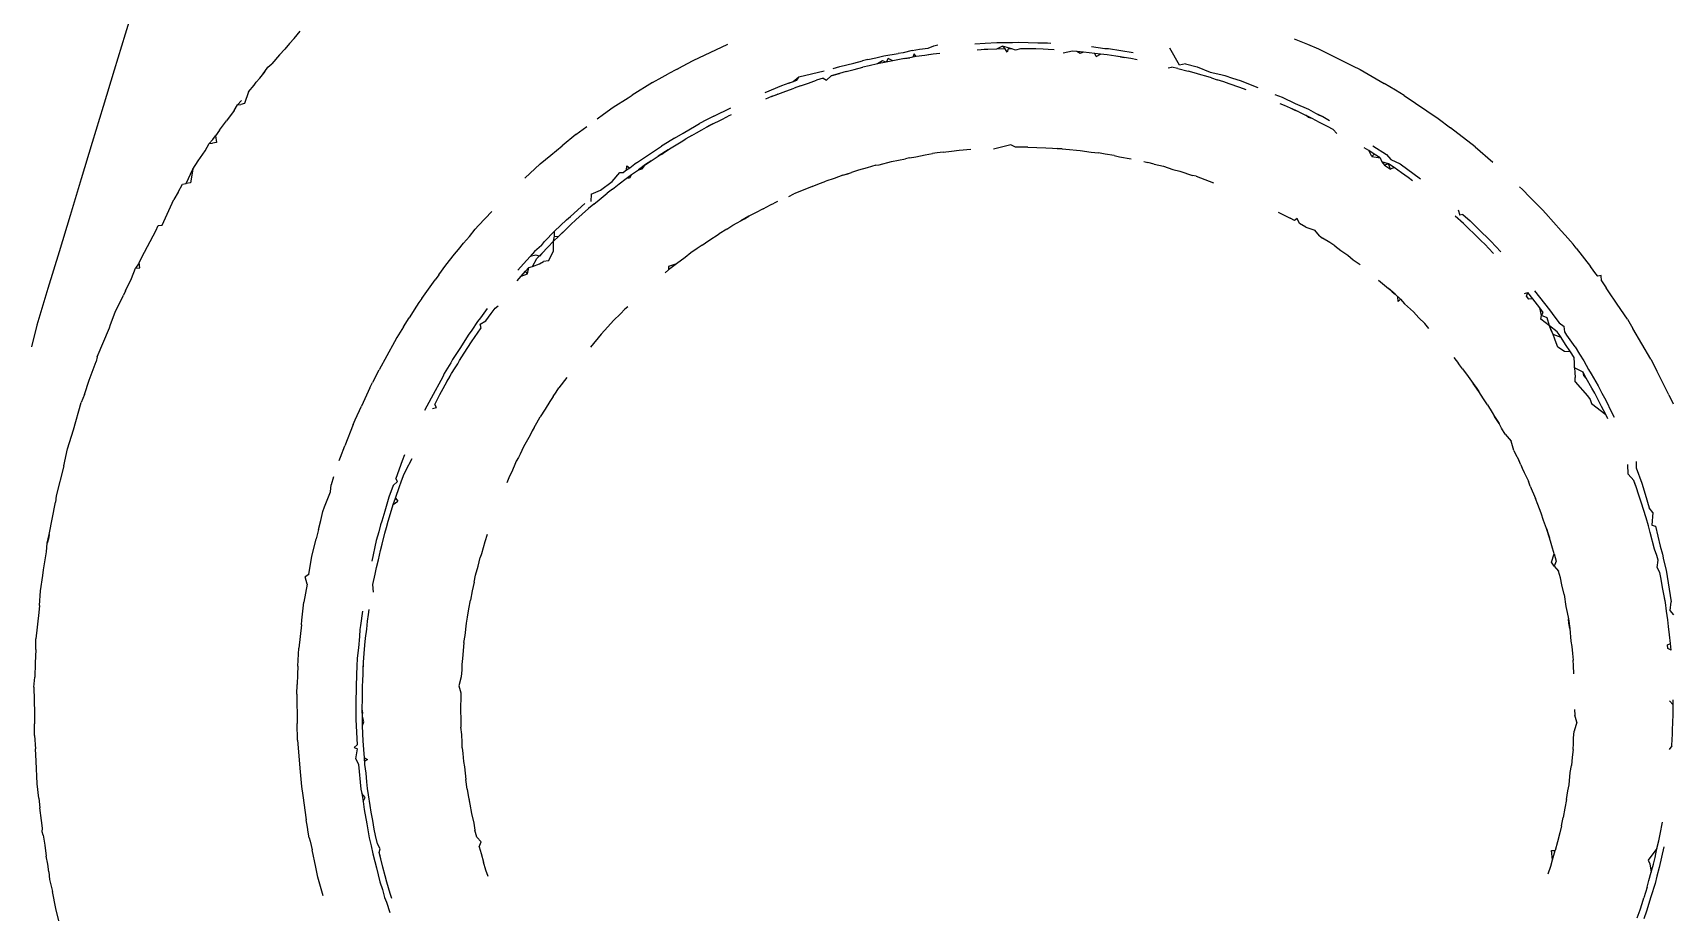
# Model space of a CAD drawing. Header units: millimetres. Extents: x -2916 to 2490, y 92 to 4100.
# Drawn here: x 40.41 to 52.92, y 1760.26 to 1766.97 of the extents above; entities that cross this region are included whole.
import ezdxf

# ---------------------------------------------------------------- set-up
doc = ezdxf.new("R2010")
doc.units = ezdxf.units.MM

msp = doc.modelspace()

# ---------------------------------------------------------------- linework, layer by layer
for p, q in [((41.194, 1767.236), (41.11, 1766.962)), ((41.11, 1766.962), (41.027, 1766.687)), ((42.363, 1766.891), (42.327, 1766.849)), ((42.363, 1766.891), (42.4, 1766.93)), ((42.4, 1766.93), (42.444, 1766.986)), ((47.592, 1766.888), (47.669, 1766.893)), ((47.669, 1766.893), (47.758, 1766.898)), ((47.758, 1766.898), (47.799, 1766.9)), ((47.799, 1766.9), (47.877, 1766.899)), ((47.877, 1766.899), (47.924, 1766.901)), ((47.924, 1766.901), (48.071, 1766.897)), ((48.071, 1766.897), (48.144, 1766.896)), ((48.144, 1766.896), (48.171, 1766.894)), ((50.026, 1766.928), (50.129, 1766.885)), ((42.286, 1766.805), (42.229, 1766.737)), ((42.286, 1766.805), (42.327, 1766.849)), ((45.36, 1766.718), (45.441, 1766.762)), ((45.441, 1766.762), (45.707, 1766.886)), ((46.775, 1766.77), (46.734, 1766.76)), ((46.775, 1766.77), (46.836, 1766.782)), ((46.836, 1766.782), (46.896, 1766.797)), ((46.896, 1766.797), (47.005, 1766.816)), ((46.929, 1766.776), (46.914, 1766.75)), ((46.965, 1766.76), (46.929, 1766.776)), ((47.028, 1766.771), (46.965, 1766.76)), ((47.043, 1766.819), (47.005, 1766.816)), ((47.094, 1766.783), (47.028, 1766.771)), ((47.055, 1766.776), (47.028, 1766.771)), ((47.113, 1766.837), (47.043, 1766.819)), ((47.055, 1766.776), (47.094, 1766.783)), ((47.144, 1766.791), (47.094, 1766.783)), ((47.119, 1766.787), (47.094, 1766.783)), ((47.113, 1766.837), (47.168, 1766.848)), ((47.129, 1766.812), (47.119, 1766.787)), ((47.144, 1766.791), (47.129, 1766.812)), ((47.21, 1766.8), (47.144, 1766.791)), ((47.168, 1766.848), (47.236, 1766.855)), ((47.274, 1766.81), (47.21, 1766.8)), ((47.238, 1766.804), (47.21, 1766.8)), ((47.236, 1766.855), (47.279, 1766.874)), ((47.274, 1766.81), (47.238, 1766.804)), ((47.325, 1766.816), (47.274, 1766.81)), ((47.279, 1766.874), (47.308, 1766.881)), ((47.638, 1766.844), (47.609, 1766.841)), ((47.689, 1766.846), (47.638, 1766.844)), ((47.663, 1766.845), (47.638, 1766.844)), ((47.689, 1766.846), (47.663, 1766.845)), ((47.755, 1766.848), (47.689, 1766.846)), ((47.803, 1766.871), (47.755, 1766.848)), ((47.821, 1766.851), (47.755, 1766.848)), ((47.872, 1766.851), (47.803, 1766.871)), ((47.803, 1766.871), (47.821, 1766.851)), ((47.838, 1766.825), (47.821, 1766.851)), ((47.846, 1766.851), (47.838, 1766.825)), ((47.872, 1766.851), (47.846, 1766.851)), ((47.901, 1766.841), (47.872, 1766.851)), ((47.938, 1766.851), (47.901, 1766.841)), ((48.003, 1766.851), (47.938, 1766.851)), ((48.055, 1766.85), (48.003, 1766.851)), ((48.111, 1766.847), (48.055, 1766.85)), ((48.149, 1766.845), (48.111, 1766.847)), ((48.195, 1766.843), (48.149, 1766.845)), ((48.335, 1766.833), (48.265, 1766.817)), ((48.368, 1766.831), (48.335, 1766.833)), ((48.419, 1766.826), (48.368, 1766.831)), ((48.395, 1766.816), (48.368, 1766.831)), ((48.419, 1766.826), (48.395, 1766.816)), ((48.505, 1766.816), (48.419, 1766.826)), ((48.48, 1766.867), (48.582, 1766.853)), ((48.516, 1766.792), (48.505, 1766.816)), ((48.549, 1766.811), (48.505, 1766.816)), ((48.516, 1766.792), (48.549, 1766.811)), ((48.6, 1766.805), (48.549, 1766.811)), ((48.582, 1766.853), (48.611, 1766.854)), ((48.666, 1766.794), (48.6, 1766.805)), ((48.611, 1766.854), (48.799, 1766.823)), ((48.702, 1766.79), (48.666, 1766.794)), ((48.73, 1766.785), (48.666, 1766.794)), ((48.702, 1766.79), (48.73, 1766.785)), ((48.781, 1766.776), (48.73, 1766.785)), ((48.828, 1766.767), (48.781, 1766.776)), ((49.152, 1766.725), (49.078, 1766.855)), ((50.129, 1766.885), (50.213, 1766.85)), ((50.213, 1766.85), (50.247, 1766.833)), ((50.247, 1766.833), (50.471, 1766.721)), ((41.027, 1766.687), (40.943, 1766.411)), ((42.136, 1766.627), (42.177, 1766.677)), ((42.136, 1766.627), (42.156, 1766.652)), ((42.156, 1766.652), (42.199, 1766.711)), ((42.199, 1766.711), (42.229, 1766.737)), ((45.207, 1766.635), (45.252, 1766.659)), ((45.32, 1766.696), (45.252, 1766.659)), ((45.32, 1766.696), (45.36, 1766.718)), ((46.442, 1766.679), (46.247, 1766.634)), ((46.46, 1766.611), (46.496, 1766.644)), ((46.559, 1766.663), (46.496, 1766.644)), ((46.496, 1766.644), (46.52, 1766.651)), ((46.511, 1766.7), (46.561, 1766.716)), ((46.52, 1766.651), (46.559, 1766.663)), ((46.609, 1766.677), (46.559, 1766.663)), ((46.561, 1766.716), (46.669, 1766.742)), ((46.609, 1766.677), (46.671, 1766.693)), ((46.669, 1766.742), (46.734, 1766.76)), ((46.671, 1766.693), (46.736, 1766.71)), ((46.786, 1766.722), (46.736, 1766.71)), ((46.848, 1766.735), (46.786, 1766.722)), ((46.886, 1766.759), (46.848, 1766.735)), ((46.914, 1766.75), (46.848, 1766.735)), ((46.914, 1766.75), (46.886, 1766.759)), ((46.965, 1766.76), (46.914, 1766.75)), ((49.065, 1766.705), (49.092, 1766.711)), ((49.138, 1766.7), (49.092, 1766.711)), ((49.138, 1766.7), (49.217, 1766.679)), ((49.197, 1766.736), (49.152, 1766.725)), ((49.197, 1766.736), (49.286, 1766.713)), ((49.265, 1766.667), (49.217, 1766.679)), ((49.289, 1766.659), (49.265, 1766.667)), ((49.314, 1766.652), (49.265, 1766.667)), ((49.286, 1766.713), (49.386, 1766.673)), ((49.314, 1766.652), (49.289, 1766.659)), ((49.352, 1766.641), (49.314, 1766.652)), ((49.397, 1766.628), (49.352, 1766.641)), ((49.386, 1766.673), (49.467, 1766.655)), ((49.467, 1766.655), (49.497, 1766.648)), ((49.497, 1766.648), (49.556, 1766.627)), ((50.471, 1766.721), (50.529, 1766.692)), ((50.529, 1766.692), (50.713, 1766.585)), ((42.051, 1766.522), (42.021, 1766.433)), ((42.051, 1766.522), (42.094, 1766.574)), ((42.094, 1766.574), (42.109, 1766.596)), ((42.109, 1766.596), (42.136, 1766.627)), ((45.132, 1766.594), (44.977, 1766.496)), ((45.132, 1766.594), (45.207, 1766.635)), ((46.115, 1766.569), (45.989, 1766.516)), ((46.089, 1766.505), (46.149, 1766.527)), ((46.172, 1766.588), (46.115, 1766.569)), ((46.149, 1766.527), (46.212, 1766.551)), ((46.172, 1766.588), (46.232, 1766.612)), ((46.206, 1766.599), (46.172, 1766.588)), ((46.247, 1766.634), (46.206, 1766.599)), ((46.26, 1766.569), (46.212, 1766.551)), ((46.232, 1766.612), (46.247, 1766.634)), ((46.26, 1766.569), (46.321, 1766.589)), ((46.321, 1766.589), (46.384, 1766.611)), ((46.433, 1766.626), (46.384, 1766.611)), ((46.433, 1766.626), (46.46, 1766.611)), ((49.397, 1766.628), (49.44, 1766.614)), ((49.489, 1766.598), (49.44, 1766.614)), ((49.532, 1766.583), (49.489, 1766.598)), ((49.613, 1766.555), (49.532, 1766.583)), ((49.556, 1766.627), (49.615, 1766.608)), ((49.661, 1766.538), (49.613, 1766.555)), ((49.615, 1766.608), (49.75, 1766.555)), ((50.799, 1766.535), (50.713, 1766.585)), ((50.833, 1766.515), (50.799, 1766.535)), ((50.865, 1766.494), (50.833, 1766.515)), ((40.943, 1766.411), (40.859, 1766.135)), ((41.94, 1766.381), (41.967, 1766.424)), ((41.967, 1766.424), (41.998, 1766.457)), ((41.967, 1766.424), (41.993, 1766.427)), ((42.021, 1766.433), (41.993, 1766.427)), ((44.759, 1766.351), (44.833, 1766.405)), ((44.833, 1766.405), (44.947, 1766.477)), ((44.947, 1766.477), (44.977, 1766.496)), ((45.6, 1766.338), (45.729, 1766.4)), ((46.041, 1766.486), (45.994, 1766.466)), ((46.041, 1766.486), (46.089, 1766.505)), ((46.065, 1766.495), (46.041, 1766.486)), ((46.089, 1766.505), (46.065, 1766.495)), ((49.879, 1766.503), (49.935, 1766.481)), ((49.952, 1766.419), (49.92, 1766.432)), ((49.935, 1766.481), (50.035, 1766.434)), ((49.998, 1766.398), (49.952, 1766.419)), ((50.033, 1766.381), (49.998, 1766.398)), ((50.061, 1766.369), (49.998, 1766.398)), ((50.035, 1766.434), (50.135, 1766.389)), ((50.135, 1766.389), (50.19, 1766.359)), ((50.865, 1766.494), (51.126, 1766.319)), ((41.828, 1766.229), (41.882, 1766.301)), ((41.94, 1766.381), (41.882, 1766.301)), ((44.711, 1766.317), (44.759, 1766.351)), ((45.367, 1766.207), (45.466, 1766.266)), ((45.466, 1766.266), (45.49, 1766.28)), ((45.545, 1766.308), (45.49, 1766.28)), ((45.6, 1766.338), (45.545, 1766.308)), ((45.545, 1766.253), (45.591, 1766.277)), ((45.568, 1766.265), (45.545, 1766.253)), ((45.591, 1766.277), (45.568, 1766.265)), ((45.591, 1766.277), (45.65, 1766.307)), ((45.65, 1766.307), (45.708, 1766.337)), ((45.732, 1766.348), (45.708, 1766.337)), ((50.061, 1766.369), (50.033, 1766.381)), ((50.061, 1766.369), (50.117, 1766.342)), ((50.137, 1766.326), (50.117, 1766.342)), ((50.163, 1766.319), (50.117, 1766.342)), ((50.163, 1766.319), (50.137, 1766.326)), ((50.221, 1766.289), (50.163, 1766.319)), ((50.19, 1766.359), (50.218, 1766.345)), ((50.19, 1766.359), (50.246, 1766.333)), ((50.218, 1766.345), (50.246, 1766.333)), ((50.28, 1766.259), (50.221, 1766.289)), ((50.246, 1766.333), (50.296, 1766.303)), ((51.126, 1766.319), (51.218, 1766.248)), ((41.75, 1766.127), (41.778, 1766.159)), ((41.778, 1766.159), (41.799, 1766.187)), ((41.828, 1766.229), (41.799, 1766.187)), ((41.799, 1766.187), (41.807, 1766.136)), ((44.548, 1766.198), (44.442, 1766.11)), ((44.548, 1766.198), (44.631, 1766.259)), ((45.299, 1766.169), (45.247, 1766.136)), ((45.299, 1766.169), (45.367, 1766.207)), ((45.312, 1766.118), (45.351, 1766.141)), ((45.351, 1766.141), (45.386, 1766.163)), ((45.431, 1766.189), (45.386, 1766.163)), ((45.431, 1766.189), (45.468, 1766.209)), ((45.468, 1766.209), (45.508, 1766.232)), ((45.508, 1766.232), (45.545, 1766.253)), ((50.325, 1766.234), (50.28, 1766.259)), ((50.351, 1766.205), (50.325, 1766.234)), ((51.406, 1766.104), (51.218, 1766.248)), ((40.859, 1766.135), (40.775, 1765.858)), ((41.667, 1765.996), (41.72, 1766.072)), ((41.72, 1766.072), (41.75, 1766.127)), ((41.75, 1766.127), (41.777, 1766.13)), ((41.807, 1766.136), (41.777, 1766.13)), ((44.276, 1765.973), (44.357, 1766.04)), ((44.357, 1766.04), (44.442, 1766.11)), ((45.01, 1765.981), (45.125, 1766.056)), ((45.121, 1765.996), (45.176, 1766.031)), ((45.125, 1766.056), (45.201, 1766.108)), ((45.231, 1766.068), (45.176, 1766.031)), ((45.176, 1766.031), (45.202, 1766.048)), ((45.247, 1766.136), (45.201, 1766.108)), ((45.202, 1766.048), (45.231, 1766.068)), ((45.231, 1766.068), (45.274, 1766.095)), ((45.252, 1766.081), (45.231, 1766.068)), ((45.252, 1766.081), (45.274, 1766.095)), ((45.274, 1766.095), (45.312, 1766.118)), ((46.956, 1765.991), (47.063, 1766.012)), ((47.092, 1766.02), (47.063, 1766.012)), ((47.092, 1766.02), (47.14, 1766.027)), ((47.14, 1766.027), (47.212, 1766.043)), ((47.212, 1766.043), (47.268, 1766.051)), ((47.303, 1766.056), (47.268, 1766.051)), ((47.35, 1766.063), (47.303, 1766.056)), ((47.35, 1766.063), (47.414, 1766.07)), ((47.414, 1766.07), (47.472, 1766.078)), ((47.472, 1766.078), (47.559, 1766.085)), ((47.866, 1766.117), (47.733, 1766.086)), ((47.901, 1766.101), (47.866, 1766.117)), ((47.949, 1766.1), (47.901, 1766.101)), ((47.994, 1766.101), (47.949, 1766.1)), ((47.994, 1766.101), (48.133, 1766.096)), ((48.133, 1766.096), (48.182, 1766.092)), ((48.182, 1766.092), (48.256, 1766.088)), ((48.182, 1766.092), (48.219, 1766.091)), ((48.256, 1766.088), (48.219, 1766.091)), ((48.256, 1766.088), (48.285, 1766.084)), ((48.285, 1766.084), (48.394, 1766.075)), ((48.394, 1766.075), (48.477, 1766.063)), ((48.477, 1766.063), (48.535, 1766.056)), ((48.584, 1766.047), (48.535, 1766.056)), ((48.653, 1766.037), (48.584, 1766.047)), ((48.653, 1766.037), (48.695, 1766.027)), ((48.695, 1766.027), (48.782, 1766.011)), ((50.595, 1766.074), (50.56, 1766.095)), ((50.638, 1766.047), (50.595, 1766.074)), ((50.62, 1766.029), (50.595, 1766.074)), ((50.638, 1766.047), (50.62, 1766.029)), ((50.62, 1766.029), (50.682, 1766.018)), ((50.626, 1766.111), (50.732, 1766.044)), ((50.682, 1766.018), (50.638, 1766.047)), ((50.682, 1766.018), (50.696, 1765.988)), ((50.732, 1766.044), (50.763, 1766.006)), ((51.406, 1766.104), (51.541, 1765.986)), ((41.576, 1765.822), (41.625, 1765.932)), ((41.625, 1765.932), (41.608, 1765.829)), ((41.625, 1765.932), (41.667, 1765.996)), ((44.159, 1765.863), (44.276, 1765.973)), ((44.824, 1765.839), (44.883, 1765.908)), ((44.883, 1765.908), (44.91, 1765.908)), ((44.935, 1765.925), (44.91, 1765.908)), ((44.93, 1765.861), (44.971, 1765.891)), ((44.935, 1765.925), (44.936, 1765.957)), ((44.958, 1765.941), (44.935, 1765.925)), ((44.936, 1765.957), (44.958, 1765.941)), ((44.971, 1765.891), (44.957, 1765.864)), ((45.01, 1765.981), (44.958, 1765.941)), ((44.971, 1765.891), (45.024, 1765.928)), ((45.078, 1765.967), (45.024, 1765.928)), ((45.024, 1765.928), (45.053, 1765.934)), ((45.053, 1765.934), (45.078, 1765.967)), ((45.078, 1765.967), (45.121, 1765.996)), ((45.1, 1765.981), (45.078, 1765.967)), ((45.121, 1765.996), (45.1, 1765.981)), ((46.585, 1765.887), (46.517, 1765.862)), ((46.585, 1765.887), (46.649, 1765.908)), ((46.585, 1765.887), (46.622, 1765.898)), ((46.622, 1765.898), (46.649, 1765.908)), ((46.703, 1765.924), (46.649, 1765.908)), ((46.77, 1765.942), (46.703, 1765.924)), ((46.836, 1765.962), (46.77, 1765.942)), ((46.836, 1765.962), (46.862, 1765.966)), ((46.862, 1765.966), (46.956, 1765.991)), ((48.88, 1765.99), (48.91, 1765.984)), ((48.959, 1765.971), (48.91, 1765.984)), ((48.959, 1765.971), (49.029, 1765.954)), ((49.029, 1765.954), (49.102, 1765.931)), ((49.102, 1765.931), (49.154, 1765.918)), ((49.154, 1765.918), (49.25, 1765.884)), ((50.696, 1765.988), (50.715, 1765.962)), ((50.747, 1765.974), (50.696, 1765.988)), ((50.747, 1765.974), (50.715, 1765.962)), ((50.715, 1765.962), (50.761, 1765.933)), ((50.761, 1765.933), (50.747, 1765.974)), ((50.79, 1765.944), (50.747, 1765.974)), ((50.79, 1765.944), (50.761, 1765.933)), ((50.763, 1766.006), (50.835, 1765.974)), ((50.844, 1765.905), (50.79, 1765.944)), ((50.835, 1765.974), (50.991, 1765.858)), ((50.896, 1765.868), (50.844, 1765.905)), ((40.775, 1765.858), (40.69, 1765.58)), ((41.514, 1765.756), (41.548, 1765.819)), ((41.548, 1765.819), (41.576, 1765.822)), ((41.608, 1765.829), (41.576, 1765.822)), ((44.665, 1765.741), (44.735, 1765.773)), ((44.735, 1765.773), (44.824, 1765.839)), ((44.826, 1765.781), (44.786, 1765.749)), ((44.826, 1765.781), (44.878, 1765.82)), ((44.878, 1765.82), (44.93, 1765.861)), ((44.957, 1765.864), (44.93, 1765.861)), ((46.295, 1765.777), (46.211, 1765.744)), ((46.349, 1765.801), (46.295, 1765.777)), ((46.349, 1765.801), (46.394, 1765.817)), ((46.394, 1765.817), (46.454, 1765.842)), ((46.517, 1765.862), (46.454, 1765.842)), ((49.279, 1765.878), (49.25, 1765.884)), ((49.279, 1765.878), (49.412, 1765.829)), ((50.928, 1765.843), (50.896, 1765.868)), ((51.745, 1765.798), (51.767, 1765.777)), ((51.767, 1765.777), (51.823, 1765.72)), ((41.391, 1765.505), (41.48, 1765.7)), ((41.514, 1765.756), (41.48, 1765.7)), ((44.506, 1765.571), (44.616, 1765.671)), ((44.684, 1765.665), (44.645, 1765.632)), ((44.665, 1765.741), (44.661, 1765.685)), ((44.684, 1765.665), (44.725, 1765.699)), ((44.725, 1765.699), (44.786, 1765.749)), ((45.975, 1765.631), (46.033, 1765.66)), ((46.033, 1765.66), (46.059, 1765.673)), ((46.086, 1765.685), (46.059, 1765.673)), ((46.173, 1765.724), (46.211, 1765.744)), ((51.823, 1765.72), (51.921, 1765.623)), ((40.69, 1765.58), (40.605, 1765.302)), ((43.805, 1765.502), (43.907, 1765.61)), ((44.475, 1765.546), (44.431, 1765.502)), ((44.475, 1765.546), (44.506, 1765.571)), ((44.547, 1765.545), (44.509, 1765.51)), ((44.547, 1765.545), (44.596, 1765.588)), ((44.596, 1765.588), (44.645, 1765.632)), ((45.746, 1765.505), (45.778, 1765.524)), ((45.778, 1765.524), (45.807, 1765.538)), ((45.867, 1765.574), (45.807, 1765.538)), ((45.807, 1765.538), (45.835, 1765.554)), ((45.835, 1765.554), (45.867, 1765.574)), ((45.918, 1765.6), (45.867, 1765.574)), ((45.975, 1765.631), (45.918, 1765.6)), ((49.904, 1765.605), (49.996, 1765.559)), ((50.028, 1765.54), (49.996, 1765.559)), ((50.049, 1765.555), (50.028, 1765.54)), ((50.066, 1765.517), (50.049, 1765.555)), ((50.116, 1765.489), (50.066, 1765.517)), ((51.317, 1765.518), (51.255, 1765.574)), ((51.277, 1765.622), (51.289, 1765.582)), ((51.314, 1765.587), (51.289, 1765.582)), ((51.314, 1765.587), (51.369, 1765.538)), ((51.355, 1765.483), (51.317, 1765.518)), ((51.369, 1765.538), (51.431, 1765.476)), ((51.921, 1765.623), (51.946, 1765.595)), ((51.946, 1765.595), (52.063, 1765.462)), ((41.237, 1765.261), (41.344, 1765.462)), ((41.344, 1765.462), (41.361, 1765.502)), ((41.361, 1765.502), (41.391, 1765.505)), ((43.691, 1765.367), (43.735, 1765.419)), ((43.735, 1765.419), (43.779, 1765.474)), ((43.779, 1765.474), (43.805, 1765.502)), ((44.385, 1765.46), (44.309, 1765.38)), ((44.378, 1765.383), (44.385, 1765.421)), ((44.378, 1765.383), (44.415, 1765.419)), ((44.431, 1765.502), (44.385, 1765.46)), ((44.385, 1765.421), (44.385, 1765.46)), ((44.385, 1765.421), (44.415, 1765.419)), ((44.415, 1765.419), (44.463, 1765.465)), ((44.415, 1765.419), (44.439, 1765.442)), ((44.439, 1765.442), (44.463, 1765.465)), ((44.463, 1765.465), (44.509, 1765.51)), ((45.51, 1765.353), (45.562, 1765.387)), ((45.562, 1765.387), (45.641, 1765.44)), ((45.698, 1765.474), (45.641, 1765.44)), ((45.698, 1765.474), (45.746, 1765.505)), ((50.116, 1765.489), (50.183, 1765.466)), ((50.22, 1765.424), (50.183, 1765.466)), ((50.22, 1765.424), (50.242, 1765.407)), ((50.298, 1765.372), (50.242, 1765.407)), ((51.401, 1765.437), (51.355, 1765.483)), ((51.449, 1765.391), (51.401, 1765.437)), ((51.431, 1765.476), (51.527, 1765.384)), ((51.485, 1765.355), (51.449, 1765.391)), ((52.094, 1765.428), (52.063, 1765.462)), ((52.094, 1765.428), (52.154, 1765.359)), ((40.605, 1765.302), (40.52, 1765.022)), ((43.556, 1765.201), (43.623, 1765.283)), ((43.623, 1765.283), (43.653, 1765.32)), ((43.653, 1765.32), (43.691, 1765.367)), ((44.199, 1765.265), (44.147, 1765.211)), ((44.231, 1765.303), (44.199, 1765.265)), ((44.242, 1765.275), (44.199, 1765.265)), ((44.285, 1765.351), (44.231, 1765.303)), ((44.269, 1765.269), (44.242, 1765.275)), ((44.251, 1765.251), (44.287, 1765.289)), ((44.287, 1765.289), (44.269, 1765.269)), ((44.285, 1765.351), (44.309, 1765.38)), ((44.287, 1765.289), (44.333, 1765.336)), ((44.333, 1765.336), (44.378, 1765.383)), ((44.339, 1765.233), (44.378, 1765.306)), ((44.378, 1765.306), (44.378, 1765.383)), ((45.425, 1765.293), (45.38, 1765.258)), ((45.474, 1765.327), (45.425, 1765.293)), ((45.51, 1765.353), (45.474, 1765.327)), ((50.336, 1765.347), (50.298, 1765.372)), ((50.336, 1765.347), (50.382, 1765.312)), ((50.382, 1765.312), (50.436, 1765.275)), ((50.436, 1765.275), (50.477, 1765.241)), ((51.508, 1765.33), (51.485, 1765.355)), ((51.547, 1765.289), (51.508, 1765.33)), ((51.527, 1765.384), (51.602, 1765.302)), ((52.177, 1765.329), (52.154, 1765.359)), ((52.177, 1765.329), (52.286, 1765.189)), ((41.159, 1765.099), (41.189, 1765.176)), ((41.217, 1765.219), (41.189, 1765.176)), ((41.189, 1765.176), (41.221, 1765.18)), ((41.217, 1765.219), (41.237, 1765.261)), ((41.221, 1765.18), (41.217, 1765.219)), ((43.502, 1765.127), (43.556, 1765.201)), ((44.147, 1765.211), (44.106, 1765.161)), ((44.13, 1765.115), (44.163, 1765.154)), ((44.163, 1765.154), (44.188, 1765.181)), ((44.179, 1765.133), (44.163, 1765.154)), ((44.179, 1765.133), (44.188, 1765.181)), ((44.188, 1765.181), (44.216, 1765.191)), ((44.216, 1765.191), (44.251, 1765.251)), ((44.216, 1765.191), (44.269, 1765.209)), ((44.269, 1765.209), (44.301, 1765.229)), ((44.339, 1765.233), (44.301, 1765.229)), ((45.229, 1765.141), (45.255, 1765.164)), ((45.314, 1765.21), (45.253, 1765.191)), ((45.253, 1765.191), (45.255, 1765.164)), ((45.314, 1765.21), (45.255, 1765.164)), ((45.38, 1765.258), (45.314, 1765.21)), ((50.477, 1765.241), (50.529, 1765.204)), ((52.327, 1765.135), (52.286, 1765.189)), ((40.52, 1765.022), (40.435, 1764.742)), ((41.113, 1765.005), (41.159, 1765.099)), ((43.372, 1764.945), (43.475, 1765.089)), ((43.502, 1765.127), (43.475, 1765.089)), ((44.101, 1765.08), (44.13, 1765.115)), ((44.13, 1765.115), (44.179, 1765.133)), ((50.671, 1765.085), (50.747, 1765.023)), ((50.796, 1764.978), (50.747, 1765.023)), ((50.747, 1765.023), (50.774, 1764.997)), ((52.343, 1765.115), (52.327, 1765.135)), ((52.368, 1765.121), (52.343, 1765.115)), ((52.37, 1765.08), (52.368, 1765.121)), ((52.37, 1765.08), (52.406, 1765.028)), ((52.421, 1765.004), (52.406, 1765.028)), ((41.034, 1764.841), (41.098, 1764.972)), ((41.113, 1765.005), (41.098, 1764.972)), ((43.332, 1764.886), (43.277, 1764.798)), ((43.35, 1764.915), (43.332, 1764.886)), ((43.372, 1764.945), (43.35, 1764.915)), ((43.932, 1764.871), (43.954, 1764.889)), ((50.774, 1764.997), (50.796, 1764.978)), ((50.817, 1764.958), (50.796, 1764.978)), ((50.796, 1764.978), (50.837, 1764.94)), ((50.819, 1764.923), (50.817, 1764.958)), ((50.819, 1764.923), (50.837, 1764.94)), ((50.837, 1764.94), (50.869, 1764.906)), ((50.869, 1764.906), (50.937, 1764.843)), ((51.783, 1764.985), (51.808, 1764.991)), ((51.799, 1764.964), (51.808, 1764.991)), ((51.817, 1764.941), (51.799, 1764.964)), ((51.847, 1764.944), (51.808, 1764.991)), ((51.847, 1764.944), (51.817, 1764.941)), ((51.9, 1764.874), (51.847, 1764.944)), ((51.86, 1765.003), (51.974, 1764.86)), ((52.491, 1764.902), (52.421, 1765.004)), ((52.568, 1764.788), (52.491, 1764.902)), ((40.999, 1764.746), (41.034, 1764.841)), ((43.234, 1764.73), (43.277, 1764.798)), ((43.796, 1764.769), (43.753, 1764.704)), ((43.82, 1764.798), (43.796, 1764.769)), ((43.818, 1764.749), (43.862, 1764.775)), ((43.872, 1764.87), (43.82, 1764.798)), ((43.862, 1764.775), (43.902, 1764.83)), ((43.902, 1764.83), (43.932, 1764.871)), ((44.791, 1764.73), (44.835, 1764.777)), ((44.889, 1764.829), (44.835, 1764.777)), ((44.921, 1764.865), (44.889, 1764.829)), ((44.943, 1764.883), (44.921, 1764.865)), ((50.978, 1764.798), (50.937, 1764.843)), ((51.022, 1764.755), (50.978, 1764.798)), ((51.914, 1764.815), (51.9, 1764.874)), ((51.927, 1764.839), (51.9, 1764.874)), ((51.909, 1764.789), (51.914, 1764.815)), ((51.973, 1764.736), (51.909, 1764.789)), ((51.914, 1764.815), (51.927, 1764.839)), ((51.957, 1764.798), (51.914, 1764.815)), ((51.973, 1764.736), (51.957, 1764.798)), ((51.974, 1764.86), (52.014, 1764.802)), ((52.014, 1764.802), (52.047, 1764.759)), ((52.568, 1764.788), (52.611, 1764.716)), ((40.435, 1764.742), (40.396, 1764.577)), ((40.896, 1764.5), (40.989, 1764.721)), ((40.989, 1764.721), (40.999, 1764.746)), ((43.183, 1764.648), (43.163, 1764.616)), ((43.234, 1764.73), (43.183, 1764.648)), ((43.725, 1764.666), (43.667, 1764.573)), ((43.753, 1764.704), (43.725, 1764.666)), ((43.752, 1764.616), (43.779, 1764.655)), ((43.779, 1764.655), (43.796, 1764.681)), ((43.796, 1764.681), (43.825, 1764.723)), ((43.825, 1764.723), (43.818, 1764.749)), ((44.741, 1764.674), (44.658, 1764.574)), ((44.741, 1764.674), (44.791, 1764.73)), ((51.054, 1764.718), (51.022, 1764.755)), ((51.985, 1764.708), (51.973, 1764.736)), ((52.033, 1764.691), (51.973, 1764.736)), ((52.001, 1764.671), (51.973, 1764.736)), ((52.001, 1764.671), (51.985, 1764.708)), ((52.015, 1764.635), (52.001, 1764.671)), ((52.062, 1764.648), (52.001, 1764.671)), ((52.026, 1764.607), (52.015, 1764.635)), ((52.048, 1764.67), (52.033, 1764.691)), ((52.047, 1764.759), (52.086, 1764.731)), ((52.062, 1764.648), (52.048, 1764.67)), ((52.097, 1764.594), (52.062, 1764.648)), ((52.09, 1764.692), (52.086, 1764.731)), ((52.107, 1764.667), (52.09, 1764.692)), ((52.17, 1764.576), (52.107, 1764.667)), ((52.747, 1764.484), (52.611, 1764.716)), ((43.163, 1764.616), (43.048, 1764.402)), ((43.667, 1764.573), (43.606, 1764.48)), ((43.661, 1764.473), (43.695, 1764.529)), ((43.695, 1764.529), (43.723, 1764.572)), ((43.723, 1764.572), (43.752, 1764.616)), ((52.038, 1764.575), (52.026, 1764.607)), ((52.089, 1764.542), (52.038, 1764.575)), ((52.134, 1764.539), (52.089, 1764.542)), ((52.134, 1764.539), (52.097, 1764.594)), ((52.162, 1764.495), (52.134, 1764.539)), ((52.17, 1764.576), (52.202, 1764.522)), ((52.202, 1764.522), (52.236, 1764.47)), ((40.836, 1764.322), (40.888, 1764.466)), ((40.896, 1764.5), (40.888, 1764.466)), ((43.014, 1764.339), (43.048, 1764.402)), ((43.594, 1764.455), (43.543, 1764.373)), ((43.606, 1764.48), (43.594, 1764.455)), ((43.6, 1764.373), (43.626, 1764.417)), ((43.626, 1764.417), (43.646, 1764.448)), ((43.646, 1764.448), (43.661, 1764.473)), ((51.244, 1764.495), (51.281, 1764.449)), ((51.311, 1764.408), (51.281, 1764.449)), ((51.311, 1764.408), (51.355, 1764.351)), ((52.164, 1764.451), (52.162, 1764.495)), ((52.165, 1764.417), (52.164, 1764.451)), ((52.23, 1764.383), (52.165, 1764.417)), ((52.165, 1764.417), (52.167, 1764.38)), ((52.236, 1764.47), (52.272, 1764.404)), ((52.272, 1764.404), (52.292, 1764.37)), ((52.747, 1764.484), (52.793, 1764.393)), ((52.885, 1764.21), (52.793, 1764.393)), ((40.8, 1764.214), (40.836, 1764.322)), ((42.977, 1764.264), (42.913, 1764.124)), ((42.977, 1764.264), (42.996, 1764.306)), ((43.014, 1764.339), (42.996, 1764.306)), ((43.533, 1764.348), (43.443, 1764.185)), ((43.543, 1764.373), (43.533, 1764.348)), ((43.535, 1764.258), (43.567, 1764.314)), ((43.567, 1764.314), (43.6, 1764.373)), ((43.567, 1764.314), (43.586, 1764.347)), ((43.586, 1764.347), (43.6, 1764.373)), ((44.397, 1764.232), (44.418, 1764.263)), ((44.479, 1764.344), (44.418, 1764.263)), ((51.355, 1764.351), (51.392, 1764.297)), ((51.392, 1764.297), (51.42, 1764.259)), ((51.435, 1764.237), (51.392, 1764.297)), ((52.167, 1764.38), (52.169, 1764.342)), ((52.171, 1764.31), (52.169, 1764.342)), ((52.171, 1764.31), (52.264, 1764.202)), ((52.237, 1764.358), (52.23, 1764.383)), ((52.255, 1764.338), (52.23, 1764.383)), ((52.255, 1764.338), (52.237, 1764.358)), ((52.298, 1764.261), (52.255, 1764.338)), ((52.292, 1764.37), (52.346, 1764.279)), ((52.319, 1764.224), (52.298, 1764.261)), ((52.346, 1764.279), (52.374, 1764.223)), ((40.715, 1763.943), (40.774, 1764.152)), ((40.8, 1764.214), (40.774, 1764.152)), ((43.443, 1764.185), (43.393, 1764.092)), ((43.471, 1764.137), (43.511, 1764.213)), ((43.485, 1764.113), (43.471, 1764.137)), ((43.511, 1764.213), (43.535, 1764.258)), ((44.35, 1764.16), (44.314, 1764.101)), ((44.375, 1764.197), (44.35, 1764.16)), ((44.375, 1764.197), (44.397, 1764.232)), ((51.42, 1764.259), (51.435, 1764.237)), ((51.452, 1764.209), (51.435, 1764.237)), ((51.471, 1764.179), (51.452, 1764.209)), ((51.502, 1764.135), (51.471, 1764.179)), ((51.502, 1764.135), (51.538, 1764.075)), ((52.264, 1764.202), (52.284, 1764.176)), ((52.284, 1764.176), (52.295, 1764.144)), ((52.295, 1764.144), (52.403, 1764.061)), ((52.343, 1764.178), (52.319, 1764.224)), ((52.372, 1764.122), (52.343, 1764.178)), ((52.374, 1764.223), (52.404, 1764.169)), ((52.404, 1764.169), (52.447, 1764.078)), ((52.885, 1764.21), (52.917, 1764.143)), ((52.885, 1764.21), (52.905, 1764.169)), ((52.905, 1764.169), (52.917, 1764.143)), ((42.849, 1763.985), (42.864, 1764.02)), ((42.864, 1764.02), (42.913, 1764.124)), ((43.455, 1764.106), (43.485, 1764.113)), ((44.25, 1763.996), (44.276, 1764.043)), ((44.314, 1764.101), (44.276, 1764.043)), ((51.538, 1764.075), (51.555, 1764.046)), ((51.555, 1764.046), (51.575, 1764.016)), ((51.59, 1763.991), (51.555, 1764.046)), ((51.575, 1764.016), (51.59, 1763.991)), ((52.403, 1764.061), (52.372, 1764.122)), ((52.419, 1764.027), (52.403, 1764.061)), ((52.447, 1764.078), (52.467, 1764.039)), ((40.67, 1763.799), (40.715, 1763.943)), ((42.849, 1763.985), (42.786, 1763.822)), ((44.199, 1763.904), (44.148, 1763.814)), ((44.214, 1763.936), (44.199, 1763.904)), ((44.229, 1763.962), (44.214, 1763.936)), ((44.229, 1763.962), (44.25, 1763.996)), ((51.609, 1763.956), (51.59, 1763.991)), ((51.636, 1763.91), (51.609, 1763.956)), ((51.636, 1763.91), (51.683, 1763.856)), ((40.641, 1763.669), (40.67, 1763.799)), ((42.753, 1763.735), (42.786, 1763.822)), ((44.148, 1763.814), (44.122, 1763.759)), ((51.701, 1763.787), (51.683, 1763.856)), ((51.701, 1763.787), (51.712, 1763.762)), ((51.712, 1763.762), (51.74, 1763.711)), ((40.641, 1763.669), (40.583, 1763.441)), ((42.743, 1763.709), (42.753, 1763.735)), ((43.223, 1763.707), (43.173, 1763.573)), ((43.24, 1763.754), (43.223, 1763.707)), ((43.251, 1763.633), (43.298, 1763.724)), ((44.063, 1763.637), (44.035, 1763.578)), ((44.081, 1763.68), (44.063, 1763.637)), ((44.093, 1763.704), (44.081, 1763.68)), ((44.109, 1763.733), (44.093, 1763.704)), ((44.122, 1763.759), (44.109, 1763.733)), ((51.756, 1763.677), (51.74, 1763.711)), ((51.756, 1763.677), (51.766, 1763.65)), ((51.766, 1763.65), (51.782, 1763.618)), ((52.574, 1763.605), (52.571, 1763.68)), ((52.634, 1763.702), (52.635, 1763.654)), ((52.635, 1763.654), (52.678, 1763.537)), ((42.675, 1763.47), (42.681, 1763.524)), ((42.7, 1763.585), (42.681, 1763.524)), ((43.154, 1763.519), (43.121, 1763.43)), ((43.154, 1763.519), (43.186, 1763.549)), ((43.171, 1763.422), (43.202, 1763.51)), ((43.186, 1763.549), (43.173, 1763.573)), ((43.202, 1763.51), (43.214, 1763.546)), ((43.214, 1763.546), (43.232, 1763.595)), ((43.232, 1763.595), (43.251, 1763.633)), ((44.035, 1763.578), (44.021, 1763.54)), ((51.782, 1763.618), (51.813, 1763.551)), ((51.826, 1763.515), (51.813, 1763.551)), ((51.826, 1763.515), (51.868, 1763.42)), ((52.618, 1763.558), (52.574, 1763.605)), ((52.626, 1763.533), (52.618, 1763.558)), ((52.635, 1763.509), (52.618, 1763.558)), ((52.635, 1763.509), (52.626, 1763.533)), ((52.656, 1763.446), (52.635, 1763.509)), ((52.678, 1763.537), (52.705, 1763.452)), ((40.53, 1763.146), (40.578, 1763.392)), ((40.583, 1763.441), (40.578, 1763.392)), ((42.629, 1763.356), (42.675, 1763.47)), ((43.121, 1763.43), (43.09, 1763.323)), ((43.155, 1763.373), (43.171, 1763.422)), ((43.155, 1763.373), (43.189, 1763.399)), ((43.171, 1763.422), (43.189, 1763.399)), ((51.885, 1763.373), (51.868, 1763.42)), ((52.677, 1763.385), (52.656, 1763.446)), ((52.692, 1763.336), (52.677, 1763.385)), ((52.705, 1763.452), (52.735, 1763.349)), ((42.602, 1763.251), (42.617, 1763.32)), ((42.617, 1763.32), (42.629, 1763.356)), ((43.09, 1763.323), (43.068, 1763.248)), ((43.117, 1763.248), (43.142, 1763.33)), ((43.142, 1763.33), (43.155, 1763.373)), ((51.911, 1763.307), (51.885, 1763.373)), ((51.929, 1763.253), (51.911, 1763.307)), ((52.711, 1763.273), (52.692, 1763.336)), ((52.73, 1763.21), (52.711, 1763.273)), ((52.763, 1763.313), (52.735, 1763.349)), ((52.763, 1763.313), (52.756, 1763.215)), ((40.514, 1763.079), (40.53, 1763.146)), ((40.53, 1763.146), (40.525, 1763.113)), ((42.585, 1763.184), (42.567, 1763.111)), ((42.585, 1763.184), (42.602, 1763.251)), ((43.044, 1763.165), (43.024, 1763.099)), ((43.057, 1763.22), (43.044, 1763.165)), ((43.068, 1763.248), (43.057, 1763.22)), ((43.069, 1763.072), (43.091, 1763.154)), ((43.091, 1763.154), (43.103, 1763.198)), ((43.103, 1763.198), (43.117, 1763.248)), ((43.872, 1763.146), (43.852, 1763.088)), ((51.951, 1763.191), (51.929, 1763.253)), ((51.951, 1763.191), (51.963, 1763.151)), ((51.974, 1763.12), (51.951, 1763.191)), ((51.963, 1763.151), (51.974, 1763.12)), ((52.743, 1763.16), (52.73, 1763.21)), ((52.776, 1763.033), (52.743, 1763.16)), ((52.756, 1763.215), (52.782, 1763.208)), ((52.782, 1763.208), (52.819, 1763.055)), ((40.488, 1762.875), (40.51, 1763.014)), ((40.51, 1763.014), (40.514, 1763.079)), ((40.525, 1763.113), (40.514, 1763.079)), ((42.534, 1762.977), (42.567, 1763.111)), ((43.024, 1763.099), (42.99, 1762.941)), ((43.041, 1762.952), (43.057, 1763.022)), ((43.057, 1763.022), (43.069, 1763.072)), ((43.852, 1763.088), (43.828, 1762.998)), ((51.981, 1763.093), (51.974, 1763.12)), ((51.993, 1763.059), (51.974, 1763.12)), ((51.993, 1763.059), (51.981, 1763.093)), ((52.009, 1762.998), (51.993, 1763.059)), ((52.793, 1762.984), (52.776, 1763.033)), ((52.819, 1763.055), (52.837, 1762.995)), ((42.51, 1762.84), (42.527, 1762.935)), ((42.527, 1762.935), (42.534, 1762.977)), ((43.017, 1762.843), (43.028, 1762.894)), ((43.028, 1762.894), (43.041, 1762.952)), ((43.783, 1762.835), (43.802, 1762.903)), ((43.802, 1762.903), (43.818, 1762.97)), ((43.828, 1762.998), (43.818, 1762.97)), ((51.99, 1762.934), (52.009, 1762.998)), ((52.011, 1762.904), (51.99, 1762.934)), ((52.009, 1762.998), (52.026, 1762.941)), ((52.026, 1762.941), (52.011, 1762.904)), ((52.011, 1762.904), (52.043, 1762.865)), ((52.803, 1762.95), (52.793, 1762.984)), ((52.795, 1762.892), (52.803, 1762.95)), ((52.816, 1762.855), (52.795, 1762.892)), ((52.837, 1762.995), (52.844, 1762.952)), ((52.844, 1762.952), (52.863, 1762.873)), ((40.463, 1762.714), (40.482, 1762.833)), ((40.482, 1762.833), (40.488, 1762.875)), ((42.497, 1762.765), (42.473, 1762.63)), ((42.51, 1762.84), (42.482, 1762.823)), ((42.497, 1762.765), (42.482, 1762.823)), ((43, 1762.764), (43.017, 1762.843)), ((43.003, 1762.704), (43, 1762.764)), ((43.771, 1762.781), (43.757, 1762.716)), ((43.771, 1762.781), (43.783, 1762.835)), ((52.057, 1762.814), (52.043, 1762.865)), ((52.068, 1762.761), (52.057, 1762.814)), ((52.085, 1762.686), (52.068, 1762.761)), ((52.826, 1762.805), (52.816, 1762.855)), ((52.837, 1762.741), (52.826, 1762.805)), ((52.863, 1762.873), (52.901, 1762.632)), ((40.456, 1762.603), (40.463, 1762.714)), ((43.731, 1762.579), (43.744, 1762.644)), ((43.757, 1762.716), (43.744, 1762.644)), ((52.085, 1762.686), (52.1, 1762.595)), ((52.849, 1762.676), (52.837, 1762.741)), ((52.853, 1762.65), (52.849, 1762.676)), ((52.858, 1762.625), (52.849, 1762.676)), ((52.858, 1762.625), (52.853, 1762.65)), ((40.45, 1762.551), (40.429, 1762.348)), ((40.456, 1762.603), (40.45, 1762.551)), ((42.458, 1762.492), (42.473, 1762.63)), ((42.921, 1762.561), (42.904, 1762.45)), ((42.958, 1762.483), (42.965, 1762.534)), ((42.965, 1762.534), (42.971, 1762.573)), ((43.713, 1762.468), (43.721, 1762.514)), ((43.721, 1762.514), (43.731, 1762.579)), ((52.1, 1762.595), (52.11, 1762.549)), ((52.11, 1762.549), (52.118, 1762.502)), ((52.867, 1762.56), (52.858, 1762.625)), ((52.876, 1762.495), (52.867, 1762.56)), ((52.894, 1762.565), (52.901, 1762.632)), ((52.922, 1762.533), (52.894, 1762.565)), ((42.454, 1762.456), (42.435, 1762.279)), ((42.454, 1762.456), (42.458, 1762.492)), ((42.9, 1762.421), (42.896, 1762.366)), ((42.904, 1762.45), (42.9, 1762.421)), ((42.943, 1762.353), (42.952, 1762.424)), ((42.952, 1762.424), (42.958, 1762.483)), ((43.703, 1762.374), (43.713, 1762.468)), ((52.122, 1762.469), (52.118, 1762.502)), ((52.118, 1762.502), (52.129, 1762.428)), ((52.129, 1762.428), (52.122, 1762.469)), ((52.129, 1762.428), (52.138, 1762.33)), ((52.883, 1762.444), (52.876, 1762.495)), ((52.889, 1762.379), (52.883, 1762.444)), ((40.429, 1762.268), (40.424, 1762.163)), ((40.429, 1762.268), (40.429, 1762.348)), ((42.428, 1762.141), (42.435, 1762.279)), ((42.889, 1762.281), (42.88, 1762.202)), ((42.896, 1762.366), (42.889, 1762.281)), ((42.933, 1762.236), (42.938, 1762.301)), ((42.938, 1762.301), (42.943, 1762.353)), ((43.694, 1762.32), (43.689, 1762.257)), ((43.694, 1762.32), (43.703, 1762.374)), ((52.138, 1762.33), (52.145, 1762.29)), ((52.145, 1762.29), (52.149, 1762.237)), ((52.873, 1762.302), (52.896, 1762.313)), ((52.876, 1762.274), (52.873, 1762.302)), ((52.901, 1762.262), (52.876, 1762.274)), ((52.896, 1762.313), (52.889, 1762.379)), ((52.901, 1762.262), (52.896, 1762.313)), ((40.424, 1762.163), (40.421, 1762.057)), ((42.428, 1762.141), (42.425, 1762.077)), ((42.878, 1762.14), (42.873, 1762.078)), ((42.88, 1762.202), (42.878, 1762.14)), ((42.925, 1762.119), (42.928, 1762.171)), ((42.925, 1762.119), (42.927, 1762.145)), ((42.927, 1762.145), (42.928, 1762.171)), ((42.928, 1762.171), (42.933, 1762.236)), ((43.678, 1762.152), (43.677, 1762.112)), ((43.682, 1762.198), (43.678, 1762.152)), ((43.689, 1762.257), (43.682, 1762.198)), ((52.149, 1762.237), (52.155, 1762.186)), ((52.156, 1762.146), (52.155, 1762.186)), ((52.159, 1762.082), (52.156, 1762.146)), ((40.414, 1761.98), (40.421, 1762.057)), ((42.425, 1762.077), (42.422, 1762.001)), ((42.873, 1762.078), (42.872, 1761.982)), ((42.92, 1761.988), (42.922, 1762.029)), ((42.922, 1762.029), (42.924, 1762.082)), ((42.924, 1762.082), (42.925, 1762.119)), ((43.673, 1762.059), (43.654, 1761.99)), ((43.677, 1762.112), (43.673, 1762.059)), ((40.414, 1761.98), (40.418, 1761.783)), ((42.418, 1761.927), (42.422, 1762.001)), ((42.418, 1761.927), (42.422, 1761.704)), ((42.872, 1761.982), (42.868, 1761.857)), ((42.919, 1761.937), (42.92, 1761.988)), ((42.919, 1761.87), (42.919, 1761.937)), ((43.654, 1761.99), (43.669, 1761.936)), ((43.67, 1761.892), (43.668, 1761.835)), ((43.669, 1761.936), (43.67, 1761.892)), ((52.917, 1761.846), (52.917, 1761.884)), ((40.418, 1761.783), (40.419, 1761.7)), ((42.868, 1761.857), (42.87, 1761.808)), ((42.87, 1761.808), (42.869, 1761.733)), ((42.918, 1761.836), (42.919, 1761.87)), ((42.918, 1761.806), (42.918, 1761.836)), ((42.918, 1761.806), (42.919, 1761.78)), ((42.919, 1761.754), (42.918, 1761.806)), ((42.919, 1761.754), (42.919, 1761.78)), ((43.668, 1761.835), (43.668, 1761.797)), ((43.668, 1761.797), (43.671, 1761.74)), ((52.166, 1761.81), (52.167, 1761.767)), ((52.182, 1761.713), (52.167, 1761.767)), ((52.89, 1761.877), (52.917, 1761.846)), ((52.916, 1761.715), (52.917, 1761.766)), ((52.917, 1761.766), (52.917, 1761.846)), ((40.417, 1761.611), (40.419, 1761.7)), ((42.425, 1761.575), (42.422, 1761.704)), ((42.869, 1761.733), (42.88, 1761.541)), ((42.921, 1761.688), (42.919, 1761.754)), ((42.931, 1761.717), (42.919, 1761.754)), ((42.921, 1761.688), (42.931, 1761.717)), ((42.923, 1761.623), (42.921, 1761.688)), ((43.671, 1761.74), (43.671, 1761.674)), ((43.677, 1761.62), (43.671, 1761.674)), ((52.158, 1761.59), (52.163, 1761.644)), ((52.182, 1761.713), (52.163, 1761.644)), ((52.912, 1761.62), (52.913, 1761.65)), ((52.913, 1761.65), (52.916, 1761.715)), ((40.417, 1761.611), (40.426, 1761.509)), ((40.43, 1761.416), (40.426, 1761.509)), ((42.425, 1761.575), (42.445, 1761.334)), ((42.88, 1761.541), (42.857, 1761.519)), ((42.857, 1761.519), (42.882, 1761.511)), ((42.869, 1761.433), (42.882, 1761.511)), ((42.926, 1761.572), (42.923, 1761.623)), ((42.931, 1761.505), (42.926, 1761.572)), ((43.679, 1761.557), (43.677, 1761.62)), ((43.681, 1761.517), (43.679, 1761.557)), ((43.681, 1761.517), (43.686, 1761.473)), ((52.154, 1761.505), (52.157, 1761.551)), ((52.157, 1761.551), (52.158, 1761.59)), ((52.908, 1761.532), (52.888, 1761.504)), ((52.908, 1761.532), (52.911, 1761.584)), ((52.911, 1761.584), (52.912, 1761.62)), ((40.438, 1761.243), (40.43, 1761.416)), ((42.869, 1761.433), (42.889, 1761.389)), ((42.889, 1761.389), (42.907, 1761.202)), ((42.935, 1761.441), (42.931, 1761.505)), ((42.935, 1761.441), (42.959, 1761.429)), ((42.939, 1761.389), (42.935, 1761.441)), ((42.959, 1761.429), (42.937, 1761.415)), ((42.939, 1761.389), (42.937, 1761.415)), ((42.947, 1761.323), (42.939, 1761.389)), ((43.686, 1761.473), (43.69, 1761.413)), ((43.69, 1761.413), (43.698, 1761.373)), ((52.133, 1761.329), (52.142, 1761.383)), ((52.147, 1761.447), (52.142, 1761.383)), ((52.154, 1761.505), (52.147, 1761.447)), ((42.445, 1761.334), (42.454, 1761.223)), ((42.953, 1761.259), (42.947, 1761.323)), ((42.959, 1761.208), (42.953, 1761.259)), ((43.698, 1761.373), (43.707, 1761.275)), ((43.718, 1761.201), (43.707, 1761.275)), ((52.123, 1761.235), (52.133, 1761.329)), ((40.452, 1761.133), (40.438, 1761.243)), ((40.452, 1761.133), (40.459, 1761.06)), ((42.454, 1761.223), (42.464, 1761.153)), ((42.464, 1761.153), (42.491, 1760.968)), ((42.907, 1761.202), (42.914, 1761.17)), ((42.941, 1761.138), (42.914, 1761.17)), ((42.914, 1761.17), (42.925, 1761.108)), ((42.925, 1761.108), (42.941, 1761.138)), ((42.967, 1761.159), (42.959, 1761.208)), ((42.978, 1761.078), (42.967, 1761.159)), ((43.718, 1761.201), (43.725, 1761.154)), ((43.725, 1761.154), (43.734, 1761.117)), ((43.725, 1761.154), (43.739, 1761.088)), ((52.105, 1761.124), (52.114, 1761.189)), ((52.114, 1761.189), (52.123, 1761.235)), ((40.471, 1760.963), (40.459, 1761.06)), ((42.925, 1761.108), (42.932, 1761.047)), ((42.932, 1761.047), (42.954, 1760.938)), ((42.986, 1761.027), (42.978, 1761.078)), ((42.998, 1760.964), (42.986, 1761.027)), ((43.734, 1761.117), (43.739, 1761.088)), ((43.739, 1761.088), (43.751, 1761.017)), ((43.751, 1761.017), (43.768, 1760.943)), ((52.092, 1761.058), (52.079, 1760.987)), ((52.105, 1761.124), (52.092, 1761.058)), ((40.479, 1760.905), (40.471, 1760.963)), ((40.477, 1760.877), (40.479, 1760.905)), ((42.5, 1760.912), (42.491, 1760.968)), ((42.505, 1760.874), (42.5, 1760.912)), ((42.954, 1760.938), (42.972, 1760.83)), ((43.01, 1760.898), (42.998, 1760.964)), ((43.02, 1760.848), (43.01, 1760.898)), ((43.768, 1760.943), (43.778, 1760.889)), ((43.792, 1760.837), (43.778, 1760.889)), ((52.065, 1760.922), (52.052, 1760.868)), ((52.065, 1760.922), (52.079, 1760.987)), ((52.818, 1760.859), (52.835, 1760.95)), ((40.485, 1760.851), (40.477, 1760.877)), ((40.485, 1760.851), (40.496, 1760.776)), ((40.496, 1760.776), (40.508, 1760.691)), ((42.514, 1760.832), (42.505, 1760.874)), ((42.514, 1760.832), (42.521, 1760.805)), ((42.521, 1760.805), (42.535, 1760.738)), ((42.972, 1760.83), (42.987, 1760.77)), ((42.987, 1760.77), (42.999, 1760.708)), ((43.027, 1760.815), (43.02, 1760.848)), ((43.034, 1760.785), (43.02, 1760.848)), ((43.034, 1760.785), (43.027, 1760.815)), ((43.054, 1760.746), (43.034, 1760.785)), ((43.825, 1760.799), (43.792, 1760.837)), ((43.81, 1760.762), (43.825, 1760.799)), ((43.81, 1760.762), (43.825, 1760.711)), ((52.034, 1760.801), (52.018, 1760.733)), ((52.052, 1760.868), (52.034, 1760.801)), ((52.794, 1760.75), (52.808, 1760.809)), ((52.808, 1760.809), (52.818, 1760.859)), ((52.846, 1760.762), (52.811, 1760.604)), ((40.519, 1760.629), (40.508, 1760.691)), ((42.563, 1760.607), (42.535, 1760.738)), ((42.999, 1760.708), (43.014, 1760.651)), ((43.014, 1760.651), (43.028, 1760.601)), ((43.048, 1760.72), (43.054, 1760.746)), ((43.06, 1760.67), (43.048, 1760.72)), ((43.054, 1760.694), (43.048, 1760.72)), ((43.06, 1760.67), (43.054, 1760.694)), ((43.076, 1760.607), (43.06, 1760.67)), ((43.825, 1760.711), (43.843, 1760.644)), ((43.862, 1760.583), (43.843, 1760.644)), ((51.984, 1760.615), (51.996, 1760.662)), ((51.996, 1760.662), (51.99, 1760.733)), ((51.99, 1760.733), (52.018, 1760.733)), ((51.996, 1760.662), (52.018, 1760.733)), ((52.794, 1760.75), (52.726, 1760.661)), ((52.726, 1760.661), (52.739, 1760.633)), ((52.739, 1760.633), (52.75, 1760.568)), ((52.75, 1760.568), (52.767, 1760.631)), ((52.759, 1760.604), (52.767, 1760.631)), ((52.767, 1760.631), (52.779, 1760.681)), ((52.779, 1760.681), (52.794, 1760.75)), ((40.528, 1760.571), (40.519, 1760.629)), ((40.528, 1760.571), (40.533, 1760.513)), ((40.533, 1760.513), (40.555, 1760.422)), ((42.579, 1760.53), (42.563, 1760.607)), ((42.604, 1760.441), (42.579, 1760.53)), ((43.028, 1760.601), (43.053, 1760.495)), ((43.092, 1760.542), (43.076, 1760.607)), ((43.106, 1760.493), (43.092, 1760.542)), ((43.879, 1760.535), (43.862, 1760.583)), ((51.964, 1760.557), (51.984, 1760.615)), ((52.733, 1760.504), (52.75, 1760.568)), ((52.75, 1760.568), (52.759, 1760.604)), ((52.792, 1760.537), (52.779, 1760.483)), ((52.811, 1760.604), (52.792, 1760.537)), ((40.582, 1760.292), (40.555, 1760.422)), ((42.619, 1760.387), (42.604, 1760.441)), ((43.053, 1760.495), (43.072, 1760.437)), ((43.072, 1760.437), (43.088, 1760.375)), ((43.132, 1760.407), (43.106, 1760.493)), ((43.143, 1760.367), (43.132, 1760.407)), ((52.719, 1760.455), (52.694, 1760.373)), ((52.719, 1760.455), (52.733, 1760.504)), ((52.779, 1760.483), (52.746, 1760.38)), ((40.604, 1760.198), (40.582, 1760.292)), ((43.088, 1760.375), (43.102, 1760.341)), ((43.102, 1760.341), (43.128, 1760.26)), ((52.643, 1760.22), (52.665, 1760.281)), ((52.665, 1760.281), (52.681, 1760.329)), ((52.681, 1760.329), (52.694, 1760.373)), ((52.715, 1760.272), (52.693, 1760.214)), ((52.746, 1760.38), (52.715, 1760.272))]:
    msp.add_line(p, q)

doc.saveas('drawing.dxf')
